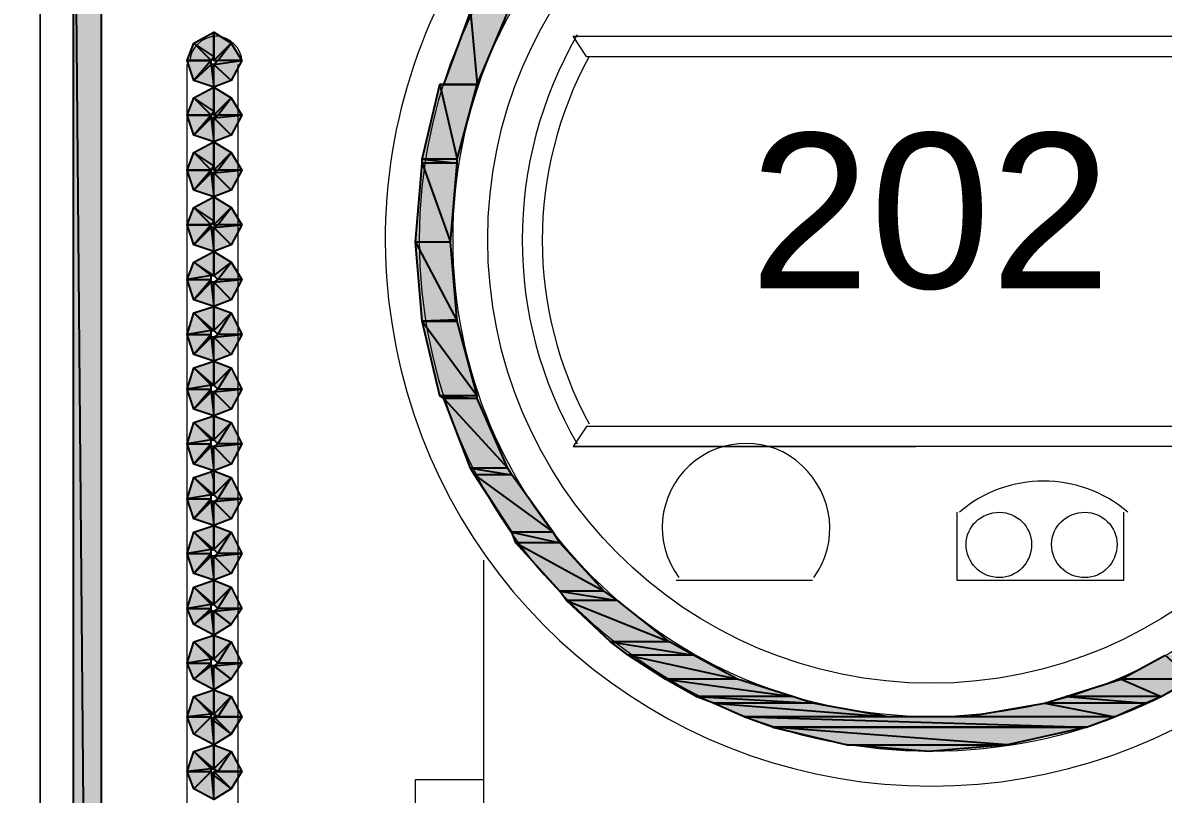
# Model space of a CAD drawing. Header units: millimetres. Extents: x 50 to 186, y -32 to 33.
# Drawn here: x 114.23 to 115.422, y -10.831 to -10.025 of the extents above; entities that cross this region are included whole.
import ezdxf

# ---------------------------------------------------------------- set-up
doc = ezdxf.new("R2010")
doc.units = ezdxf.units.MM
doc.layers.add('Prumada Eletrica', color=40, linetype='Continuous', lineweight=30)
doc.styles.add('Arial0', font='arial.ttf', dxfattribs={"height": 3.14658})

msp = doc.modelspace()

# ---------------------------------------------------------------- hatches: boundary and pattern name
at = {"layer": 'Prumada Eletrica', "true_color": 0x000007}
h = msp.add_hatch(color=7, dxfattribs=at)
h.paths.add_polyline_path([(114.3123, -9.6885), (114.2829, -9.6885), (114.3123, -13.0324)])
h.paths.add_polyline_path([(114.2829, -9.6885), (114.3123, -13.0324), (114.2829, -13.0324)])
h = msp.add_hatch(color=7, dxfattribs=at)
h.paths.add_polyline_path([(114.7369, -10.014), (114.6978, -10.014), (114.7048, -10.0894)])
h.paths.add_polyline_path([(114.6978, -10.014), (114.7048, -10.0894), (114.6699, -10.0894)])
h = msp.add_hatch(color=7, dxfattribs=at)
h.paths.add_polyline_path([(114.4589, -10.0643), (114.4338, -10.0643), (114.4478, -10.0461)])
h.paths.add_polyline_path([(114.4338, -10.0643), (114.4478, -10.0461), (114.4296, -10.0643)])
h.paths.add_polyline_path([(114.4478, -10.0461), (114.4296, -10.0643), (114.4296, -10.0349)])
h.paths.add_polyline_path([(114.4296, -10.0643), (114.4296, -10.0349), (114.4296, -10.0601)])
h.paths.add_polyline_path([(114.4296, -10.0349), (114.4296, -10.0601), (114.4087, -10.0461)])
h.paths.add_polyline_path([(114.4296, -10.0601), (114.4087, -10.0461), (114.4268, -10.0643)])
h.paths.add_polyline_path([(114.4087, -10.0461), (114.4268, -10.0643), (114.4017, -10.0643)])
h = msp.add_hatch(color=7, dxfattribs=at)
h.paths.add_polyline_path([(114.4017, -10.0643), (114.4268, -10.0643), (114.4087, -10.0852)])
h.paths.add_polyline_path([(114.4268, -10.0643), (114.4087, -10.0852), (114.4268, -10.0685)])
h.paths.add_polyline_path([(114.4087, -10.0852), (114.4268, -10.0685), (114.4296, -10.0922)])
h.paths.add_polyline_path([(114.4268, -10.0685), (114.4296, -10.0922), (114.4296, -10.0685)])
h.paths.add_polyline_path([(114.4296, -10.0922), (114.4296, -10.0685), (114.4478, -10.0852)])
h = msp.add_hatch(color=7, dxfattribs=at)
h.paths.add_polyline_path([(114.4478, -10.0852), (114.4296, -10.0685), (114.4589, -10.0643)])
h.paths.add_polyline_path([(114.4296, -10.0685), (114.4589, -10.0643), (114.4338, -10.0643)])
h = msp.add_hatch(color=7, dxfattribs=at)
h.paths.add_polyline_path([(114.4589, -10.1215), (114.4338, -10.1215), (114.4478, -10.1034)])
h.paths.add_polyline_path([(114.4338, -10.1215), (114.4478, -10.1034), (114.4296, -10.1215)])
h.paths.add_polyline_path([(114.4478, -10.1034), (114.4296, -10.1215), (114.4296, -10.0922)])
h.paths.add_polyline_path([(114.4296, -10.1215), (114.4296, -10.0922), (114.4296, -10.1173)])
h.paths.add_polyline_path([(114.4296, -10.0922), (114.4296, -10.1173), (114.4087, -10.1034)])
h.paths.add_polyline_path([(114.4296, -10.1173), (114.4087, -10.1034), (114.4268, -10.1215)])
h.paths.add_polyline_path([(114.4087, -10.1034), (114.4268, -10.1215), (114.4017, -10.1215)])
h = msp.add_hatch(color=7, dxfattribs=at)
h.paths.add_polyline_path([(114.7048, -10.0894), (114.6657, -10.0894), (114.6838, -10.1676)])
h.paths.add_polyline_path([(114.6657, -10.0894), (114.6838, -10.1676), (114.6475, -10.1676)])
h = msp.add_hatch(color=7, dxfattribs=at)
h.paths.add_polyline_path([(114.4017, -10.1215), (114.4268, -10.1215), (114.4087, -10.1425)])
h.paths.add_polyline_path([(114.4268, -10.1215), (114.4087, -10.1425), (114.4268, -10.1243)])
h.paths.add_polyline_path([(114.4087, -10.1425), (114.4268, -10.1243), (114.4296, -10.1495)])
h.paths.add_polyline_path([(114.4268, -10.1243), (114.4296, -10.1495), (114.4296, -10.1243)])
h.paths.add_polyline_path([(114.4296, -10.1495), (114.4296, -10.1243), (114.4478, -10.1425)])
h = msp.add_hatch(color=7, dxfattribs=at)
h.paths.add_polyline_path([(114.4478, -10.1425), (114.4296, -10.1243), (114.4589, -10.1215)])
h.paths.add_polyline_path([(114.4296, -10.1243), (114.4589, -10.1215), (114.4338, -10.1215)])
h = msp.add_hatch(color=7, dxfattribs=at)
h.paths.add_polyline_path([(114.4589, -10.1788), (114.4338, -10.1788), (114.4478, -10.1606)])
h.paths.add_polyline_path([(114.4338, -10.1788), (114.4478, -10.1606), (114.4296, -10.1788)])
h.paths.add_polyline_path([(114.4478, -10.1606), (114.4296, -10.1788), (114.4296, -10.1495)])
h.paths.add_polyline_path([(114.4296, -10.1788), (114.4296, -10.1495), (114.4296, -10.1746)])
h.paths.add_polyline_path([(114.4296, -10.1495), (114.4296, -10.1746), (114.4087, -10.1606)])
h.paths.add_polyline_path([(114.4296, -10.1746), (114.4087, -10.1606), (114.4268, -10.1788)])
h.paths.add_polyline_path([(114.4087, -10.1606), (114.4268, -10.1788), (114.4017, -10.1788)])
h = msp.add_hatch(color=7, dxfattribs=at)
h.paths.add_polyline_path([(114.6838, -10.1676), (114.6475, -10.1676), (114.6838, -10.1718)])
h.paths.add_polyline_path([(114.6475, -10.1676), (114.6838, -10.1718), (114.6475, -10.1718)])
h = msp.add_hatch(color=7, dxfattribs=at)
h.paths.add_polyline_path([(114.4017, -10.1788), (114.4268, -10.1788), (114.4087, -10.1997)])
h.paths.add_polyline_path([(114.4268, -10.1788), (114.4087, -10.1997), (114.4268, -10.1816)])
h.paths.add_polyline_path([(114.4087, -10.1997), (114.4268, -10.1816), (114.4296, -10.2067)])
h.paths.add_polyline_path([(114.4268, -10.1816), (114.4296, -10.2067), (114.4296, -10.1816)])
h.paths.add_polyline_path([(114.4296, -10.2067), (114.4296, -10.1816), (114.4478, -10.1997)])
h = msp.add_hatch(color=7, dxfattribs=at)
h.paths.add_polyline_path([(114.4478, -10.1997), (114.4296, -10.1816), (114.4589, -10.1788)])
h.paths.add_polyline_path([(114.4296, -10.1816), (114.4589, -10.1788), (114.4338, -10.1788)])
h = msp.add_hatch(color=7, dxfattribs=at)
h.paths.add_polyline_path([(114.6838, -10.1718), (114.6475, -10.1718), (114.6768, -10.2542)])
h.paths.add_polyline_path([(114.6475, -10.1718), (114.6768, -10.2542), (114.6405, -10.2542)])
h = msp.add_hatch(color=7, dxfattribs=at)
h.paths.add_polyline_path([(114.4589, -10.2361), (114.4338, -10.2361), (114.4478, -10.2179)])
h.paths.add_polyline_path([(114.4338, -10.2361), (114.4478, -10.2179), (114.4296, -10.2361)])
h.paths.add_polyline_path([(114.4478, -10.2179), (114.4296, -10.2361), (114.4296, -10.2067)])
h.paths.add_polyline_path([(114.4296, -10.2361), (114.4296, -10.2067), (114.4296, -10.2319)])
h.paths.add_polyline_path([(114.4296, -10.2067), (114.4296, -10.2319), (114.4087, -10.2179)])
h.paths.add_polyline_path([(114.4296, -10.2319), (114.4087, -10.2179), (114.4268, -10.2361)])
h.paths.add_polyline_path([(114.4087, -10.2179), (114.4268, -10.2361), (114.4017, -10.2361)])
h = msp.add_hatch(color=7, dxfattribs=at)
h.paths.add_polyline_path([(114.4017, -10.2361), (114.4268, -10.2361), (114.4087, -10.257)])
h.paths.add_polyline_path([(114.4268, -10.2361), (114.4087, -10.257), (114.4268, -10.2389)])
h.paths.add_polyline_path([(114.4087, -10.257), (114.4268, -10.2389), (114.4296, -10.264)])
h.paths.add_polyline_path([(114.4268, -10.2389), (114.4296, -10.264), (114.4296, -10.2389)])
h.paths.add_polyline_path([(114.4296, -10.264), (114.4296, -10.2389), (114.4478, -10.257)])
h = msp.add_hatch(color=7, dxfattribs=at)
h.paths.add_polyline_path([(114.4478, -10.257), (114.4296, -10.2389), (114.4589, -10.2361)])
h.paths.add_polyline_path([(114.4296, -10.2389), (114.4589, -10.2361), (114.4338, -10.2361)])
h = msp.add_hatch(color=7, dxfattribs=at)
h.paths.add_polyline_path([(114.4296, -10.264), (114.4296, -10.2891), (114.4087, -10.2752)])
h.paths.add_polyline_path([(114.4296, -10.2891), (114.4087, -10.2752), (114.4268, -10.2891)])
h.paths.add_polyline_path([(114.4087, -10.2752), (114.4268, -10.2891), (114.4017, -10.2933)])
h.paths.add_polyline_path([(114.4268, -10.2891), (114.4017, -10.2933), (114.4268, -10.2933)])
h.paths.add_polyline_path([(114.4017, -10.2933), (114.4268, -10.2933), (114.4087, -10.3143)])
h.paths.add_polyline_path([(114.4268, -10.2933), (114.4087, -10.3143), (114.4268, -10.2961)])
h.paths.add_polyline_path([(114.4087, -10.3143), (114.4268, -10.2961), (114.4296, -10.3213)])
h.paths.add_polyline_path([(114.4268, -10.2961), (114.4296, -10.3213), (114.4296, -10.2961)])
h.paths.add_polyline_path([(114.4296, -10.3213), (114.4296, -10.2961), (114.4478, -10.3143)])
h = msp.add_hatch(color=7, dxfattribs=at)
h.paths.add_polyline_path([(114.4589, -10.2933), (114.4338, -10.2933), (114.4478, -10.2752)])
h.paths.add_polyline_path([(114.4338, -10.2933), (114.4478, -10.2752), (114.4296, -10.2891)])
h.paths.add_polyline_path([(114.4478, -10.2752), (114.4296, -10.2891), (114.4296, -10.264)])
h = msp.add_hatch(color=7, dxfattribs=at)
h.paths.add_polyline_path([(114.6768, -10.2542), (114.6405, -10.2542), (114.6838, -10.3366)])
h.paths.add_polyline_path([(114.6405, -10.2542), (114.6838, -10.3366), (114.6475, -10.3366)])
h = msp.add_hatch(color=7, dxfattribs=at)
h.paths.add_polyline_path([(114.4478, -10.3143), (114.4296, -10.2961), (114.4589, -10.2933)])
h.paths.add_polyline_path([(114.4296, -10.2961), (114.4589, -10.2933), (114.4338, -10.2933)])
h = msp.add_hatch(color=7, dxfattribs=at)
h.paths.add_polyline_path([(114.4296, -10.3213), (114.4296, -10.3464), (114.4087, -10.3282)])
h.paths.add_polyline_path([(114.4296, -10.3464), (114.4087, -10.3282), (114.4268, -10.3464)])
h.paths.add_polyline_path([(114.4087, -10.3282), (114.4268, -10.3464), (114.4017, -10.3506)])
h.paths.add_polyline_path([(114.4268, -10.3464), (114.4017, -10.3506), (114.4268, -10.3506)])
h.paths.add_polyline_path([(114.4017, -10.3506), (114.4268, -10.3506), (114.4087, -10.3715)])
h.paths.add_polyline_path([(114.4268, -10.3506), (114.4087, -10.3715), (114.4268, -10.3534)])
h.paths.add_polyline_path([(114.4087, -10.3715), (114.4268, -10.3534), (114.4296, -10.3785)])
h.paths.add_polyline_path([(114.4268, -10.3534), (114.4296, -10.3785), (114.4296, -10.3534)])
h.paths.add_polyline_path([(114.4296, -10.3785), (114.4296, -10.3534), (114.4478, -10.3715)])
h = msp.add_hatch(color=7, dxfattribs=at)
h.paths.add_polyline_path([(114.4589, -10.3506), (114.4338, -10.3506), (114.4478, -10.3282)])
h.paths.add_polyline_path([(114.4338, -10.3506), (114.4478, -10.3282), (114.4296, -10.3464)])
h.paths.add_polyline_path([(114.4478, -10.3282), (114.4296, -10.3464), (114.4296, -10.3213)])
h = msp.add_hatch(color=7, dxfattribs=at)
h.paths.add_polyline_path([(114.6475, -10.3366), (114.6838, -10.3366), (114.6838, -10.3352)])
h.paths.add_polyline_path([(114.6838, -10.3366), (114.6838, -10.3352), (114.6475, -10.3366)])
h = msp.add_hatch(color=7, dxfattribs=at)
h.paths.add_polyline_path([(114.6838, -10.3366), (114.6475, -10.3366), (114.7048, -10.4148)])
h.paths.add_polyline_path([(114.6475, -10.3366), (114.7048, -10.4148), (114.6657, -10.4148)])
h = msp.add_hatch(color=7, dxfattribs=at)
h.paths.add_polyline_path([(114.4478, -10.3715), (114.4296, -10.3534), (114.4589, -10.3506)])
h.paths.add_polyline_path([(114.4296, -10.3534), (114.4589, -10.3506), (114.4338, -10.3506)])
h = msp.add_hatch(color=7, dxfattribs=at)
h.paths.add_polyline_path([(114.4296, -10.3785), (114.4296, -10.4037), (114.4087, -10.3855)])
h.paths.add_polyline_path([(114.4296, -10.4037), (114.4087, -10.3855), (114.4268, -10.4037)])
h.paths.add_polyline_path([(114.4087, -10.3855), (114.4268, -10.4037), (114.4017, -10.4079)])
h.paths.add_polyline_path([(114.4268, -10.4037), (114.4017, -10.4079), (114.4268, -10.4079)])
h.paths.add_polyline_path([(114.4017, -10.4079), (114.4268, -10.4079), (114.4087, -10.4288)])
h.paths.add_polyline_path([(114.4268, -10.4079), (114.4087, -10.4288), (114.4268, -10.4107)])
h.paths.add_polyline_path([(114.4087, -10.4288), (114.4268, -10.4107), (114.4296, -10.4358)])
h.paths.add_polyline_path([(114.4268, -10.4107), (114.4296, -10.4358), (114.4296, -10.4107)])
h.paths.add_polyline_path([(114.4296, -10.4358), (114.4296, -10.4107), (114.4478, -10.4288)])
h = msp.add_hatch(color=7, dxfattribs=at)
h.paths.add_polyline_path([(114.4589, -10.4079), (114.4338, -10.4079), (114.4478, -10.3855)])
h.paths.add_polyline_path([(114.4338, -10.4079), (114.4478, -10.3855), (114.4296, -10.4037)])
h.paths.add_polyline_path([(114.4478, -10.3855), (114.4296, -10.4037), (114.4296, -10.3785)])
h = msp.add_hatch(color=7, dxfattribs=at)
h.paths.add_polyline_path([(114.4478, -10.4288), (114.4296, -10.4107), (114.4589, -10.4079)])
h.paths.add_polyline_path([(114.4296, -10.4107), (114.4589, -10.4079), (114.4338, -10.4079)])
h = msp.add_hatch(color=7, dxfattribs=at)
h.paths.add_polyline_path([(114.7048, -10.4148), (114.6657, -10.4148), (114.7048, -10.4176)])
h.paths.add_polyline_path([(114.6657, -10.4148), (114.7048, -10.4176), (114.6699, -10.4176)])
h = msp.add_hatch(color=7, dxfattribs=at)
h.paths.add_polyline_path([(114.7048, -10.4176), (114.6699, -10.4176), (114.7369, -10.4903)])
h.paths.add_polyline_path([(114.6699, -10.4176), (114.7369, -10.4903), (114.6978, -10.4903)])
h = msp.add_hatch(color=7, dxfattribs=at)
h.paths.add_polyline_path([(114.4296, -10.4358), (114.4296, -10.4609), (114.4087, -10.4428)])
h.paths.add_polyline_path([(114.4296, -10.4609), (114.4087, -10.4428), (114.4268, -10.4609)])
h.paths.add_polyline_path([(114.4087, -10.4428), (114.4268, -10.4609), (114.4017, -10.4651)])
h.paths.add_polyline_path([(114.4268, -10.4609), (114.4017, -10.4651), (114.4268, -10.4651)])
h.paths.add_polyline_path([(114.4017, -10.4651), (114.4268, -10.4651), (114.4087, -10.4861)])
h.paths.add_polyline_path([(114.4268, -10.4651), (114.4087, -10.4861), (114.4268, -10.4679)])
h.paths.add_polyline_path([(114.4087, -10.4861), (114.4268, -10.4679), (114.4296, -10.4931)])
h.paths.add_polyline_path([(114.4268, -10.4679), (114.4296, -10.4931), (114.4296, -10.4679)])
h.paths.add_polyline_path([(114.4296, -10.4931), (114.4296, -10.4679), (114.4478, -10.4861)])
h = msp.add_hatch(color=7, dxfattribs=at)
h.paths.add_polyline_path([(114.4589, -10.4651), (114.4338, -10.4651), (114.4478, -10.4428)])
h.paths.add_polyline_path([(114.4338, -10.4651), (114.4478, -10.4428), (114.4296, -10.4609)])
h.paths.add_polyline_path([(114.4478, -10.4428), (114.4296, -10.4609), (114.4296, -10.4358)])
h = msp.add_hatch(color=7, dxfattribs=at)
h.paths.add_polyline_path([(114.4478, -10.4861), (114.4296, -10.4679), (114.4589, -10.4651)])
h.paths.add_polyline_path([(114.4296, -10.4679), (114.4589, -10.4651), (114.4338, -10.4651)])
h = msp.add_hatch(color=7, dxfattribs=at)
h.paths.add_polyline_path([(114.7369, -10.4903), (114.6978, -10.4903), (114.7411, -10.4973)])
h.paths.add_polyline_path([(114.6978, -10.4903), (114.7411, -10.4973), (114.702, -10.4973)])
h = msp.add_hatch(color=7, dxfattribs=at)
h.paths.add_polyline_path([(114.4296, -10.4931), (114.4296, -10.5182), (114.4087, -10.5)])
h.paths.add_polyline_path([(114.4296, -10.5182), (114.4087, -10.5), (114.4268, -10.5182)])
h.paths.add_polyline_path([(114.4087, -10.5), (114.4268, -10.5182), (114.4017, -10.5224)])
h.paths.add_polyline_path([(114.4268, -10.5182), (114.4017, -10.5224), (114.4268, -10.5224)])
h.paths.add_polyline_path([(114.4017, -10.5224), (114.4268, -10.5224), (114.4087, -10.5433)])
h.paths.add_polyline_path([(114.4268, -10.5224), (114.4087, -10.5433), (114.4268, -10.5252)])
h.paths.add_polyline_path([(114.4087, -10.5433), (114.4268, -10.5252), (114.4296, -10.5503)])
h.paths.add_polyline_path([(114.4268, -10.5252), (114.4296, -10.5503), (114.4296, -10.5252)])
h.paths.add_polyline_path([(114.4296, -10.5503), (114.4296, -10.5252), (114.4478, -10.5433)])
h = msp.add_hatch(color=7, dxfattribs=at)
h.paths.add_polyline_path([(114.4589, -10.5224), (114.4338, -10.5224), (114.4478, -10.5)])
h.paths.add_polyline_path([(114.4338, -10.5224), (114.4478, -10.5), (114.4296, -10.5182)])
h.paths.add_polyline_path([(114.4478, -10.5), (114.4296, -10.5182), (114.4296, -10.4931)])
h = msp.add_hatch(color=7, dxfattribs=at)
h.paths.add_polyline_path([(114.7411, -10.4973), (114.702, -10.4973), (114.7844, -10.5573)])
h.paths.add_polyline_path([(114.702, -10.4973), (114.7844, -10.5573), (114.7411, -10.5573)])
h = msp.add_hatch(color=7, dxfattribs=at)
h.paths.add_polyline_path([(114.4478, -10.5433), (114.4296, -10.5252), (114.4589, -10.5224)])
h.paths.add_polyline_path([(114.4296, -10.5252), (114.4589, -10.5224), (114.4338, -10.5224)])
h = msp.add_hatch(color=7, dxfattribs=at)
h.paths.add_polyline_path([(114.4296, -10.5503), (114.4296, -10.5755), (114.4087, -10.5573)])
h.paths.add_polyline_path([(114.4296, -10.5755), (114.4087, -10.5573), (114.4268, -10.5755)])
h.paths.add_polyline_path([(114.4087, -10.5573), (114.4268, -10.5755), (114.4017, -10.5797)])
h.paths.add_polyline_path([(114.4268, -10.5755), (114.4017, -10.5797), (114.4268, -10.5797)])
h.paths.add_polyline_path([(114.4017, -10.5797), (114.4268, -10.5797), (114.4087, -10.6006)])
h.paths.add_polyline_path([(114.4268, -10.5797), (114.4087, -10.6006), (114.4268, -10.5825)])
h.paths.add_polyline_path([(114.4087, -10.6006), (114.4268, -10.5825), (114.4296, -10.6076)])
h.paths.add_polyline_path([(114.4268, -10.5825), (114.4296, -10.6076), (114.4296, -10.5825)])
h.paths.add_polyline_path([(114.4296, -10.6076), (114.4296, -10.5825), (114.4478, -10.6006)])
h = msp.add_hatch(color=7, dxfattribs=at)
h.paths.add_polyline_path([(114.4589, -10.5797), (114.4338, -10.5797), (114.4478, -10.5573)])
h.paths.add_polyline_path([(114.4338, -10.5797), (114.4478, -10.5573), (114.4296, -10.5755)])
h.paths.add_polyline_path([(114.4478, -10.5573), (114.4296, -10.5755), (114.4296, -10.5503)])
h = msp.add_hatch(color=7, dxfattribs=at)
h.paths.add_polyline_path([(114.7844, -10.5573), (114.7411, -10.5573), (114.7914, -10.5685)])
h.paths.add_polyline_path([(114.7411, -10.5573), (114.7914, -10.5685), (114.7453, -10.5685)])
h = msp.add_hatch(color=7, dxfattribs=at)
h.paths.add_polyline_path([(114.7914, -10.5685), (114.7453, -10.5685), (114.8375, -10.6188)])
h.paths.add_polyline_path([(114.7453, -10.5685), (114.8375, -10.6188), (114.7914, -10.6188)])
h = msp.add_hatch(color=7, dxfattribs=at)
h.paths.add_polyline_path([(114.4478, -10.6006), (114.4296, -10.5825), (114.4589, -10.5797)])
h.paths.add_polyline_path([(114.4296, -10.5825), (114.4589, -10.5797), (114.4338, -10.5797)])
h = msp.add_hatch(color=7, dxfattribs=at)
h.paths.add_polyline_path([(114.4296, -10.6076), (114.4296, -10.6327), (114.4087, -10.6146)])
h.paths.add_polyline_path([(114.4296, -10.6327), (114.4087, -10.6146), (114.4268, -10.6327)])
h.paths.add_polyline_path([(114.4087, -10.6146), (114.4268, -10.6327), (114.4017, -10.6369)])
h.paths.add_polyline_path([(114.4268, -10.6327), (114.4017, -10.6369), (114.4268, -10.6369)])
h.paths.add_polyline_path([(114.4017, -10.6369), (114.4268, -10.6369), (114.4087, -10.6537)])
h.paths.add_polyline_path([(114.4268, -10.6369), (114.4087, -10.6537), (114.4268, -10.6397)])
h.paths.add_polyline_path([(114.4087, -10.6537), (114.4268, -10.6397), (114.4296, -10.6649)])
h.paths.add_polyline_path([(114.4268, -10.6397), (114.4296, -10.6649), (114.4296, -10.6397)])
h.paths.add_polyline_path([(114.4296, -10.6649), (114.4296, -10.6397), (114.4478, -10.6537)])
h = msp.add_hatch(color=7, dxfattribs=at)
h.paths.add_polyline_path([(114.4589, -10.6369), (114.4338, -10.6369), (114.4478, -10.6146)])
h.paths.add_polyline_path([(114.4338, -10.6369), (114.4478, -10.6146), (114.4296, -10.6327)])
h.paths.add_polyline_path([(114.4478, -10.6146), (114.4296, -10.6327), (114.4296, -10.6076)])
h = msp.add_hatch(color=7, dxfattribs=at)
h.paths.add_polyline_path([(114.8375, -10.6188), (114.7914, -10.6188), (114.8514, -10.6286)])
h.paths.add_polyline_path([(114.7914, -10.6188), (114.8514, -10.6286), (114.7984, -10.6286)])
h = msp.add_hatch(color=7, dxfattribs=at)
h.paths.add_polyline_path([(114.8514, -10.6286), (114.7984, -10.6286), (114.9059, -10.6719)])
h.paths.add_polyline_path([(114.7984, -10.6286), (114.9059, -10.6719), (114.8444, -10.6719)])
h = msp.add_hatch(color=7, dxfattribs=at)
h.paths.add_polyline_path([(114.4478, -10.6537), (114.4296, -10.6397), (114.4589, -10.6369)])
h.paths.add_polyline_path([(114.4296, -10.6397), (114.4589, -10.6369), (114.4338, -10.6369)])
h = msp.add_hatch(color=7, dxfattribs=at)
h.paths.add_polyline_path([(114.4296, -10.6649), (114.4296, -10.69), (114.4087, -10.6719)])
h.paths.add_polyline_path([(114.4296, -10.69), (114.4087, -10.6719), (114.4268, -10.69)])
h.paths.add_polyline_path([(114.4087, -10.6719), (114.4268, -10.69), (114.4017, -10.6942)])
h.paths.add_polyline_path([(114.4268, -10.69), (114.4017, -10.6942), (114.4268, -10.6942)])
h.paths.add_polyline_path([(114.4017, -10.6942), (114.4268, -10.6942), (114.4087, -10.711)])
h.paths.add_polyline_path([(114.4268, -10.6942), (114.4087, -10.711), (114.4268, -10.697)])
h.paths.add_polyline_path([(114.4087, -10.711), (114.4268, -10.697), (114.4296, -10.7221)])
h.paths.add_polyline_path([(114.4268, -10.697), (114.4296, -10.7221), (114.4296, -10.697)])
h.paths.add_polyline_path([(114.4296, -10.7221), (114.4296, -10.697), (114.4478, -10.711)])
h = msp.add_hatch(color=7, dxfattribs=at)
h.paths.add_polyline_path([(114.4589, -10.6942), (114.4338, -10.6942), (114.4478, -10.6719)])
h.paths.add_polyline_path([(114.4338, -10.6942), (114.4478, -10.6719), (114.4296, -10.69)])
h.paths.add_polyline_path([(114.4478, -10.6719), (114.4296, -10.69), (114.4296, -10.6649)])
h = msp.add_hatch(color=7, dxfattribs=at)
h.paths.add_polyline_path([(114.9059, -10.6719), (114.8444, -10.6719), (114.931, -10.6858)])
h.paths.add_polyline_path([(114.8444, -10.6719), (114.931, -10.6858), (114.8626, -10.6858)])
h = msp.add_hatch(color=7, dxfattribs=at)
h.paths.add_polyline_path([(114.931, -10.6858), (114.8626, -10.6858), (114.9771, -10.711)])
h.paths.add_polyline_path([(114.8626, -10.6858), (114.9771, -10.711), (114.9017, -10.711)])
h = msp.add_hatch(color=7, dxfattribs=at)
h.paths.add_polyline_path([(115.4925, -10.6858), (115.4241, -10.6858), (115.452, -10.711)])
h.paths.add_polyline_path([(115.4241, -10.6858), (115.452, -10.711), (115.378, -10.711)])
h = msp.add_hatch(color=7, dxfattribs=at)
h.paths.add_polyline_path([(114.4478, -10.711), (114.4296, -10.697), (114.4589, -10.6942)])
h.paths.add_polyline_path([(114.4296, -10.697), (114.4589, -10.6942), (114.4338, -10.6942)])
h = msp.add_hatch(color=7, dxfattribs=at)
h.paths.add_polyline_path([(114.9771, -10.711), (114.9017, -10.711), (115.0344, -10.7291)])
h.paths.add_polyline_path([(114.9017, -10.711), (115.0344, -10.7291), (114.9338, -10.7291)])
h = msp.add_hatch(color=7, dxfattribs=at)
h.paths.add_polyline_path([(115.452, -10.711), (115.378, -10.711), (115.4199, -10.7291)])
h.paths.add_polyline_path([(115.378, -10.711), (115.4199, -10.7291), (115.3207, -10.7291)])
h = msp.add_hatch(color=7, dxfattribs=at)
h.paths.add_polyline_path([(114.4296, -10.7221), (114.4296, -10.7473), (114.4087, -10.7291)])
h.paths.add_polyline_path([(114.4296, -10.7473), (114.4087, -10.7291), (114.4268, -10.7473)])
h.paths.add_polyline_path([(114.4087, -10.7291), (114.4268, -10.7473), (114.4017, -10.7501)])
h.paths.add_polyline_path([(114.4268, -10.7473), (114.4017, -10.7501), (114.4268, -10.7501)])
h.paths.add_polyline_path([(114.4017, -10.7501), (114.4268, -10.7501), (114.4087, -10.7682)])
h = msp.add_hatch(color=7, dxfattribs=at)
h.paths.add_polyline_path([(114.4589, -10.7501), (114.4338, -10.7501), (114.4478, -10.7291)])
h.paths.add_polyline_path([(114.4338, -10.7501), (114.4478, -10.7291), (114.4296, -10.7473)])
h.paths.add_polyline_path([(114.4478, -10.7291), (114.4296, -10.7473), (114.4296, -10.7221)])
h = msp.add_hatch(color=7, dxfattribs=at)
h.paths.add_polyline_path([(115.0344, -10.7291), (114.9338, -10.7291), (115.0554, -10.7361)])
h.paths.add_polyline_path([(114.9338, -10.7291), (115.0554, -10.7361), (114.952, -10.7361)])
h = msp.add_hatch(color=7, dxfattribs=at)
h.paths.add_polyline_path([(115.4199, -10.7291), (115.3207, -10.7291), (115.4031, -10.7361)])
h.paths.add_polyline_path([(115.3207, -10.7291), (115.4031, -10.7361), (115.2984, -10.7361)])
h = msp.add_hatch(color=7, dxfattribs=at)
h.paths.add_polyline_path([(115.0554, -10.7361), (114.952, -10.7361), (115.135, -10.7501)])
h.paths.add_polyline_path([(114.952, -10.7361), (115.135, -10.7501), (114.9841, -10.7501)])
h = msp.add_hatch(color=7, dxfattribs=at)
h.paths.add_polyline_path([(115.4031, -10.7361), (115.2984, -10.7361), (115.371, -10.7501)])
h.paths.add_polyline_path([(115.2984, -10.7361), (115.371, -10.7501), (115.216, -10.7501)])
h = msp.add_hatch(color=7, dxfattribs=at)
h.paths.add_polyline_path([(114.4087, -10.7682), (114.4268, -10.7501), (114.4296, -10.7794)])
h.paths.add_polyline_path([(114.4268, -10.7501), (114.4296, -10.7794), (114.4296, -10.7543)])
h.paths.add_polyline_path([(114.4296, -10.7794), (114.4296, -10.7543), (114.4478, -10.7682)])
h.paths.add_polyline_path([(114.4296, -10.7543), (114.4478, -10.7682), (114.4296, -10.7501)])
h.paths.add_polyline_path([(114.4478, -10.7682), (114.4296, -10.7501), (114.4589, -10.7501)])
h.paths.add_polyline_path([(114.4296, -10.7501), (114.4589, -10.7501), (114.4338, -10.7501)])
h = msp.add_hatch(color=7, dxfattribs=at)
h.paths.add_polyline_path([(115.371, -10.7501), (114.9841, -10.7501), (115.3417, -10.7612)])
h.paths.add_polyline_path([(114.9841, -10.7501), (115.3417, -10.7612), (115.0135, -10.7612)])
h = msp.add_hatch(color=7, dxfattribs=at)
h.paths.add_polyline_path([(115.0135, -10.7612), (115.0917, -10.7794), (115.2593, -10.7794)])
h.paths.add_polyline_path([(115.0917, -10.7794), (115.2593, -10.7794), (115.1769, -10.7864)])
msp.add_hatch(color=7, dxfattribs=at).paths.add_polyline_path([(115.0135, -10.7612), (115.3417, -10.7612), (115.2593, -10.7794)])
h = msp.add_hatch(color=7, dxfattribs=at)
h.paths.add_polyline_path([(114.4296, -10.7794), (114.4296, -10.8045), (114.4087, -10.7864)])
h.paths.add_polyline_path([(114.4296, -10.8045), (114.4087, -10.7864), (114.4268, -10.8045)])
h.paths.add_polyline_path([(114.4087, -10.7864), (114.4268, -10.8045), (114.4017, -10.8073)])
h.paths.add_polyline_path([(114.4268, -10.8045), (114.4017, -10.8073), (114.4268, -10.8073)])
h.paths.add_polyline_path([(114.4017, -10.8073), (114.4268, -10.8073), (114.4087, -10.8255)])
h = msp.add_hatch(color=7, dxfattribs=at)
h.paths.add_polyline_path([(114.4589, -10.8073), (114.4338, -10.8073), (114.4478, -10.7864)])
h.paths.add_polyline_path([(114.4338, -10.8073), (114.4478, -10.7864), (114.4296, -10.8045)])
h.paths.add_polyline_path([(114.4478, -10.7864), (114.4296, -10.8045), (114.4296, -10.7794)])
h = msp.add_hatch(color=7, dxfattribs=at)
h.paths.add_polyline_path([(114.4087, -10.8255), (114.4268, -10.8073), (114.4296, -10.8367)])
h.paths.add_polyline_path([(114.4268, -10.8073), (114.4296, -10.8367), (114.4296, -10.8115)])
h.paths.add_polyline_path([(114.4296, -10.8367), (114.4296, -10.8115), (114.4478, -10.8255)])
h.paths.add_polyline_path([(114.4296, -10.8115), (114.4478, -10.8255), (114.4296, -10.8073)])
h.paths.add_polyline_path([(114.4478, -10.8255), (114.4296, -10.8073), (114.4589, -10.8073)])
h.paths.add_polyline_path([(114.4296, -10.8073), (114.4589, -10.8073), (114.4338, -10.8073)])

# ---------------------------------------------------------------- linework, layer by layer
at = {"layer": 'Prumada Eletrica', "color": 7, "linetype": 'Continuous', "lineweight": 20, "true_color": 0x000007}
for points in [[(112.3917, -9.3282), (114.248, -9.3282), (114.248, -13.0324), (112.3917, -13.0324)], [(114.248, -9.3282), (116.1001, -9.3282), (116.1001, -13.0324), (114.248, -13.0324)]]:
    msp.add_lwpolyline(points, close=True, dxfattribs=at)
for points in [[(114.3123, -13.0324), (114.3123, -9.4748), (114.3123, -9.4748)], [(114.248, -9.553), (114.248, -13.0324), (112.3917, -13.0324), (112.3917, -9.553)], [(116.1001, -9.553), (116.1001, -13.0324), (114.248, -13.0324), (114.248, -9.553)], [(114.2829, -9.6885), (114.2829, -13.0324), (114.3123, -13.0324), (114.269, -13.0324)], [(114.4296, -10.0391), (114.4282, -10.0377), (114.4282, -10.0377)], [(114.8193, -10.0601), (114.8053, -10.0391), (114.8053, -10.0391)], [(114.8053, -10.0391), (115.5456, -10.0391), (115.5456, -10.0391)], [(114.8193, -10.0601), (115.5344, -10.0601), (115.5344, -10.0601)], [(114.4017, -10.9763), (114.4017, -10.0685), (114.4017, -10.0685)], [(114.4548, -10.0685), (114.4548, -10.9763), (114.4548, -10.9763)], [(114.8193, -10.447), (114.8053, -10.4679), (114.8053, -10.4679)], [(115.5344, -10.447), (114.8193, -10.447), (114.8193, -10.447)], [(115.5456, -10.4679), (114.8053, -10.4679), (114.8053, -10.4679)], [(114.8053, -10.4679), (115.1629, -10.4679), (115.1629, -10.4679)], [(114.4296, -10.5042), (114.4268, -10.4931), (114.4268, -10.4931)], [(115.2062, -10.5364), (115.2062, -10.6076), (115.3808, -10.6076), (115.3808, -10.5364)], [(114.7118, -10.9289), (114.7118, -10.5866), (114.7118, -10.5866)], [(114.9129, -10.6076), (115.0554, -10.6076), (115.0554, -10.6076)], [(114.6405, -10.9289), (114.6405, -10.8157), (114.7118, -10.8157)]]:
    msp.add_lwpolyline(points, dxfattribs=at)
at = {"layer": 'Prumada Eletrica', "color": 7, "linetype": 'Continuous', "lineweight": -2, "true_color": 0x000007}
for points in [[(114.3123, -9.6885), (114.2829, -9.6885), (114.3123, -13.0324)], [(114.2829, -9.6885), (114.3123, -13.0324), (114.2829, -13.0324)], [(114.6978, -10.014), (114.7048, -10.0894), (114.6699, -10.0894)], [(114.7369, -10.014), (114.6978, -10.014), (114.7048, -10.0894)], [(114.4296, -10.0349), (114.4296, -10.0601), (114.4087, -10.0461)], [(114.4478, -10.0461), (114.4296, -10.0643), (114.4296, -10.0349)], [(114.4296, -10.0643), (114.4296, -10.0349), (114.4296, -10.0601)], [(114.4087, -10.0461), (114.4268, -10.0643), (114.4017, -10.0643)], [(114.4296, -10.0601), (114.4087, -10.0461), (114.4268, -10.0643)], [(114.4338, -10.0643), (114.4478, -10.0461), (114.4296, -10.0643)], [(114.4589, -10.0643), (114.4338, -10.0643), (114.4478, -10.0461)], [(114.4017, -10.0643), (114.4268, -10.0643), (114.4087, -10.0852)], [(114.4268, -10.0643), (114.4087, -10.0852), (114.4268, -10.0685)], [(114.4087, -10.0852), (114.4268, -10.0685), (114.4296, -10.0922)], [(114.4268, -10.0685), (114.4296, -10.0922), (114.4296, -10.0685)], [(114.4478, -10.0852), (114.4296, -10.0685), (114.4589, -10.0643)], [(114.4296, -10.0685), (114.4589, -10.0643), (114.4338, -10.0643)], [(114.4296, -10.0922), (114.4296, -10.0685), (114.4478, -10.0852)], [(114.4296, -10.0922), (114.4296, -10.1173), (114.4087, -10.1034)], [(114.4478, -10.1034), (114.4296, -10.1215), (114.4296, -10.0922)], [(114.4296, -10.1215), (114.4296, -10.0922), (114.4296, -10.1173)], [(114.6657, -10.0894), (114.6838, -10.1676), (114.6475, -10.1676)], [(114.6699, -10.0894), (114.7048, -10.0894), (114.6657, -10.0894)], [(114.7048, -10.0894), (114.6657, -10.0894), (114.6838, -10.1676)], [(114.7048, -10.0894), (114.6699, -10.0894)], [(114.4087, -10.1034), (114.4268, -10.1215), (114.4017, -10.1215)], [(114.4296, -10.1173), (114.4087, -10.1034), (114.4268, -10.1215)], [(114.4338, -10.1215), (114.4478, -10.1034), (114.4296, -10.1215)], [(114.4589, -10.1215), (114.4338, -10.1215), (114.4478, -10.1034)], [(114.4017, -10.1215), (114.4268, -10.1215), (114.4087, -10.1425)], [(114.4268, -10.1215), (114.4087, -10.1425), (114.4268, -10.1243)], [(114.4087, -10.1425), (114.4268, -10.1243), (114.4296, -10.1495)], [(114.4268, -10.1243), (114.4296, -10.1495), (114.4296, -10.1243)], [(114.4478, -10.1425), (114.4296, -10.1243), (114.4589, -10.1215)], [(114.4296, -10.1243), (114.4589, -10.1215), (114.4338, -10.1215)], [(114.4296, -10.1495), (114.4296, -10.1243), (114.4478, -10.1425)], [(114.4296, -10.1495), (114.4296, -10.1746), (114.4087, -10.1606)], [(114.4478, -10.1606), (114.4296, -10.1788), (114.4296, -10.1495)], [(114.4296, -10.1788), (114.4296, -10.1495), (114.4296, -10.1746)], [(114.4087, -10.1606), (114.4268, -10.1788), (114.4017, -10.1788)], [(114.4296, -10.1746), (114.4087, -10.1606), (114.4268, -10.1788)], [(114.4338, -10.1788), (114.4478, -10.1606), (114.4296, -10.1788)], [(114.4589, -10.1788), (114.4338, -10.1788), (114.4478, -10.1606)], [(114.6838, -10.1676), (114.6475, -10.1676), (114.6838, -10.1718)], [(114.6475, -10.1676), (114.6838, -10.1718), (114.6475, -10.1718)], [(114.4017, -10.1788), (114.4268, -10.1788), (114.4087, -10.1997)], [(114.4268, -10.1788), (114.4087, -10.1997), (114.4268, -10.1816)], [(114.4478, -10.1997), (114.4296, -10.1816), (114.4589, -10.1788)], [(114.4296, -10.1816), (114.4589, -10.1788), (114.4338, -10.1788)], [(114.6475, -10.1718), (114.6768, -10.2542), (114.6405, -10.2542)], [(114.6838, -10.1718), (114.6475, -10.1718), (114.6768, -10.2542)], [(114.4087, -10.1997), (114.4268, -10.1816), (114.4296, -10.2067)], [(114.4268, -10.1816), (114.4296, -10.2067), (114.4296, -10.1816)], [(114.4296, -10.2067), (114.4296, -10.1816), (114.4478, -10.1997)], [(114.4296, -10.2067), (114.4296, -10.2319), (114.4087, -10.2179)], [(114.4478, -10.2179), (114.4296, -10.2361), (114.4296, -10.2067)], [(114.4296, -10.2361), (114.4296, -10.2067), (114.4296, -10.2319)], [(114.4087, -10.2179), (114.4268, -10.2361), (114.4017, -10.2361)], [(114.4296, -10.2319), (114.4087, -10.2179), (114.4268, -10.2361)], [(114.4338, -10.2361), (114.4478, -10.2179), (114.4296, -10.2361)], [(114.4589, -10.2361), (114.4338, -10.2361), (114.4478, -10.2179)], [(114.4017, -10.2361), (114.4268, -10.2361), (114.4087, -10.257)], [(114.4268, -10.2361), (114.4087, -10.257), (114.4268, -10.2389)], [(114.4087, -10.257), (114.4268, -10.2389), (114.4296, -10.264)], [(114.4268, -10.2389), (114.4296, -10.264), (114.4296, -10.2389)], [(114.4478, -10.257), (114.4296, -10.2389), (114.4589, -10.2361)], [(114.4296, -10.2389), (114.4589, -10.2361), (114.4338, -10.2361)], [(114.4296, -10.264), (114.4296, -10.2389), (114.4478, -10.257)], [(114.4296, -10.264), (114.4296, -10.2891), (114.4087, -10.2752)], [(114.4478, -10.2752), (114.4296, -10.2891), (114.4296, -10.264)], [(114.6768, -10.2542), (114.6405, -10.2542), (114.6838, -10.3366)], [(114.6405, -10.2542), (114.6838, -10.3366), (114.6475, -10.3366)], [(114.4087, -10.2752), (114.4268, -10.2891), (114.4017, -10.2933)], [(114.4296, -10.2891), (114.4087, -10.2752), (114.4268, -10.2891)], [(114.4338, -10.2933), (114.4478, -10.2752), (114.4296, -10.2891)], [(114.4589, -10.2933), (114.4338, -10.2933), (114.4478, -10.2752)], [(114.4268, -10.2891), (114.4017, -10.2933), (114.4268, -10.2933)], [(114.4017, -10.2933), (114.4268, -10.2933), (114.4087, -10.3143)], [(114.4268, -10.2933), (114.4087, -10.3143), (114.4268, -10.2961)], [(114.4087, -10.3143), (114.4268, -10.2961), (114.4296, -10.3213)], [(114.4268, -10.2961), (114.4296, -10.3213), (114.4296, -10.2961)], [(114.4478, -10.3143), (114.4296, -10.2961), (114.4589, -10.2933)], [(114.4296, -10.2961), (114.4589, -10.2933), (114.4338, -10.2933)], [(114.4296, -10.3213), (114.4296, -10.2961), (114.4478, -10.3143)], [(114.4296, -10.3213), (114.4296, -10.3464), (114.4087, -10.3282)], [(114.4478, -10.3282), (114.4296, -10.3464), (114.4296, -10.3213)], [(114.4087, -10.3282), (114.4268, -10.3464), (114.4017, -10.3506)], [(114.4296, -10.3464), (114.4087, -10.3282), (114.4268, -10.3464)], [(114.4338, -10.3506), (114.4478, -10.3282), (114.4296, -10.3464)], [(114.4589, -10.3506), (114.4338, -10.3506), (114.4478, -10.3282)], [(114.6475, -10.3366), (114.6838, -10.3366), (114.6838, -10.3352)], [(114.6838, -10.3366), (114.6838, -10.3352), (114.6475, -10.3366)], [(114.4268, -10.3464), (114.4017, -10.3506), (114.4268, -10.3506)], [(114.6838, -10.3366), (114.6475, -10.3366), (114.7048, -10.4148)], [(114.6475, -10.3366), (114.7048, -10.4148), (114.6657, -10.4148)], [(114.4017, -10.3506), (114.4268, -10.3506), (114.4087, -10.3715)], [(114.4268, -10.3506), (114.4087, -10.3715), (114.4268, -10.3534)], [(114.4087, -10.3715), (114.4268, -10.3534), (114.4296, -10.3785)], [(114.4268, -10.3534), (114.4296, -10.3785), (114.4296, -10.3534)], [(114.4478, -10.3715), (114.4296, -10.3534), (114.4589, -10.3506)], [(114.4296, -10.3534), (114.4589, -10.3506), (114.4338, -10.3506)], [(114.4296, -10.3785), (114.4296, -10.3534), (114.4478, -10.3715)], [(114.4296, -10.3785), (114.4296, -10.4037), (114.4087, -10.3855)], [(114.4478, -10.3855), (114.4296, -10.4037), (114.4296, -10.3785)], [(114.4087, -10.3855), (114.4268, -10.4037), (114.4017, -10.4079)], [(114.4296, -10.4037), (114.4087, -10.3855), (114.4268, -10.4037)], [(114.4338, -10.4079), (114.4478, -10.3855), (114.4296, -10.4037)], [(114.4589, -10.4079), (114.4338, -10.4079), (114.4478, -10.3855)], [(114.4268, -10.4037), (114.4017, -10.4079), (114.4268, -10.4079)], [(114.4017, -10.4079), (114.4268, -10.4079), (114.4087, -10.4288)], [(114.4268, -10.4079), (114.4087, -10.4288), (114.4268, -10.4107)], [(114.4087, -10.4288), (114.4268, -10.4107), (114.4296, -10.4358)], [(114.4268, -10.4107), (114.4296, -10.4358), (114.4296, -10.4107)], [(114.4478, -10.4288), (114.4296, -10.4107), (114.4589, -10.4079)], [(114.4296, -10.4107), (114.4589, -10.4079), (114.4338, -10.4079)], [(114.4296, -10.4358), (114.4296, -10.4107), (114.4478, -10.4288)], [(114.7048, -10.4148), (114.6657, -10.4148), (114.7048, -10.4176)], [(114.6657, -10.4148), (114.7048, -10.4176), (114.6699, -10.4176)], [(114.7048, -10.4176), (114.6699, -10.4176), (114.7369, -10.4903)], [(114.6699, -10.4176), (114.7369, -10.4903), (114.6978, -10.4903)], [(114.4087, -10.4428), (114.4268, -10.4609), (114.4017, -10.4651)], [(114.4296, -10.4358), (114.4296, -10.4609), (114.4087, -10.4428)], [(114.4296, -10.4609), (114.4087, -10.4428), (114.4268, -10.4609)], [(114.4478, -10.4428), (114.4296, -10.4609), (114.4296, -10.4358)], [(114.4338, -10.4651), (114.4478, -10.4428), (114.4296, -10.4609)], [(114.4589, -10.4651), (114.4338, -10.4651), (114.4478, -10.4428)], [(114.4268, -10.4609), (114.4017, -10.4651), (114.4268, -10.4651)], [(114.4017, -10.4651), (114.4268, -10.4651), (114.4087, -10.4861)], [(114.4268, -10.4651), (114.4087, -10.4861), (114.4268, -10.4679)], [(114.4478, -10.4861), (114.4296, -10.4679), (114.4589, -10.4651)], [(114.4296, -10.4679), (114.4589, -10.4651), (114.4338, -10.4651)], [(114.4087, -10.4861), (114.4268, -10.4679), (114.4296, -10.4931)], [(114.4268, -10.4679), (114.4296, -10.4931), (114.4296, -10.4679)], [(114.4296, -10.4931), (114.4296, -10.4679), (114.4478, -10.4861)], [(114.7369, -10.4903), (114.6978, -10.4903), (114.7411, -10.4973)], [(114.6978, -10.4903), (114.7411, -10.4973), (114.702, -10.4973)], [(114.4087, -10.5), (114.4268, -10.5182), (114.4017, -10.5224)], [(114.4296, -10.4931), (114.4296, -10.5182), (114.4087, -10.5)], [(114.4296, -10.5182), (114.4087, -10.5), (114.4268, -10.5182)], [(114.4478, -10.5), (114.4296, -10.5182), (114.4296, -10.4931)], [(114.4338, -10.5224), (114.4478, -10.5), (114.4296, -10.5182)], [(114.4589, -10.5224), (114.4338, -10.5224), (114.4478, -10.5)], [(114.7411, -10.4973), (114.702, -10.4973), (114.7844, -10.5573)], [(114.702, -10.4973), (114.7844, -10.5573), (114.7411, -10.5573)], [(114.4268, -10.5182), (114.4017, -10.5224), (114.4268, -10.5224)], [(114.4017, -10.5224), (114.4268, -10.5224), (114.4087, -10.5433)], [(114.4268, -10.5224), (114.4087, -10.5433), (114.4268, -10.5252)], [(114.4087, -10.5433), (114.4268, -10.5252), (114.4296, -10.5503)], [(114.4268, -10.5252), (114.4296, -10.5503), (114.4296, -10.5252)], [(114.4478, -10.5433), (114.4296, -10.5252), (114.4589, -10.5224)], [(114.4296, -10.5252), (114.4589, -10.5224), (114.4338, -10.5224)], [(114.4296, -10.5503), (114.4296, -10.5252), (114.4478, -10.5433)], [(114.4296, -10.5503), (114.4296, -10.5755), (114.4087, -10.5573)], [(114.4478, -10.5573), (114.4296, -10.5755), (114.4296, -10.5503)], [(114.4087, -10.5573), (114.4268, -10.5755), (114.4017, -10.5797)], [(114.4296, -10.5755), (114.4087, -10.5573), (114.4268, -10.5755)], [(114.4338, -10.5797), (114.4478, -10.5573), (114.4296, -10.5755)], [(114.4589, -10.5797), (114.4338, -10.5797), (114.4478, -10.5573)], [(114.7844, -10.5573), (114.7411, -10.5573), (114.7914, -10.5685)], [(114.7411, -10.5573), (114.7914, -10.5685), (114.7453, -10.5685)], [(114.7914, -10.5685), (114.7453, -10.5685), (114.8375, -10.6188)], [(114.7453, -10.5685), (114.8375, -10.6188), (114.7914, -10.6188)], [(114.4268, -10.5755), (114.4017, -10.5797), (114.4268, -10.5797)], [(114.4017, -10.5797), (114.4268, -10.5797), (114.4087, -10.6006)], [(114.4268, -10.5797), (114.4087, -10.6006), (114.4268, -10.5825)], [(114.4087, -10.6006), (114.4268, -10.5825), (114.4296, -10.6076)], [(114.4268, -10.5825), (114.4296, -10.6076), (114.4296, -10.5825)], [(114.4478, -10.6006), (114.4296, -10.5825), (114.4589, -10.5797)], [(114.4296, -10.5825), (114.4589, -10.5797), (114.4338, -10.5797)], [(114.4296, -10.6076), (114.4296, -10.5825), (114.4478, -10.6006)], [(114.4296, -10.6076), (114.4296, -10.6327), (114.4087, -10.6146)], [(114.4478, -10.6146), (114.4296, -10.6327), (114.4296, -10.6076)], [(114.4087, -10.6146), (114.4268, -10.6327), (114.4017, -10.6369)], [(114.4296, -10.6327), (114.4087, -10.6146), (114.4268, -10.6327)], [(114.4338, -10.6369), (114.4478, -10.6146), (114.4296, -10.6327)], [(114.4589, -10.6369), (114.4338, -10.6369), (114.4478, -10.6146)], [(114.8375, -10.6188), (114.7914, -10.6188), (114.8514, -10.6286)], [(114.7914, -10.6188), (114.8514, -10.6286), (114.7984, -10.6286)], [(114.4268, -10.6327), (114.4017, -10.6369), (114.4268, -10.6369)], [(114.8514, -10.6286), (114.7984, -10.6286), (114.9059, -10.6719)], [(114.7984, -10.6286), (114.9059, -10.6719), (114.8444, -10.6719)], [(114.4017, -10.6369), (114.4268, -10.6369), (114.4087, -10.6537)], [(114.4268, -10.6369), (114.4087, -10.6537), (114.4268, -10.6397)], [(114.4087, -10.6537), (114.4268, -10.6397), (114.4296, -10.6649)], [(114.4268, -10.6397), (114.4296, -10.6649), (114.4296, -10.6397)], [(114.4478, -10.6537), (114.4296, -10.6397), (114.4589, -10.6369)], [(114.4296, -10.6397), (114.4589, -10.6369), (114.4338, -10.6369)], [(114.4296, -10.6649), (114.4296, -10.6397), (114.4478, -10.6537)], [(114.4296, -10.6649), (114.4296, -10.69), (114.4087, -10.6719)], [(114.4478, -10.6719), (114.4296, -10.69), (114.4296, -10.6649)], [(114.4087, -10.6719), (114.4268, -10.69), (114.4017, -10.6942)], [(114.4296, -10.69), (114.4087, -10.6719), (114.4268, -10.69)], [(114.4338, -10.6942), (114.4478, -10.6719), (114.4296, -10.69)], [(114.4589, -10.6942), (114.4338, -10.6942), (114.4478, -10.6719)], [(114.9059, -10.6719), (114.8444, -10.6719), (114.931, -10.6858)], [(114.8444, -10.6719), (114.931, -10.6858), (114.8626, -10.6858)], [(114.4268, -10.69), (114.4017, -10.6942), (114.4268, -10.6942)], [(114.931, -10.6858), (114.8626, -10.6858), (114.9771, -10.711)], [(114.8626, -10.6858), (114.9771, -10.711), (114.9017, -10.711)], [(115.4241, -10.6858), (115.452, -10.711), (115.378, -10.711)], [(114.4017, -10.6942), (114.4268, -10.6942), (114.4087, -10.711)], [(114.4268, -10.6942), (114.4087, -10.711), (114.4268, -10.697)], [(114.4087, -10.711), (114.4268, -10.697), (114.4296, -10.7221)], [(114.4268, -10.697), (114.4296, -10.7221), (114.4296, -10.697)], [(114.4478, -10.711), (114.4296, -10.697), (114.4589, -10.6942)], [(114.4296, -10.697), (114.4589, -10.6942), (114.4338, -10.6942)], [(114.4296, -10.7221), (114.4296, -10.697), (114.4478, -10.711)], [(114.9771, -10.711), (114.9017, -10.711), (115.0344, -10.7291)], [(114.9017, -10.711), (115.0344, -10.7291), (114.9338, -10.7291)], [(115.378, -10.711), (115.4199, -10.7291), (115.3207, -10.7291)], [(115.452, -10.711), (115.378, -10.711), (115.4199, -10.7291)], [(114.4087, -10.7291), (114.4268, -10.7473), (114.4017, -10.7501)], [(114.4296, -10.7221), (114.4296, -10.7473), (114.4087, -10.7291)], [(114.4296, -10.7473), (114.4087, -10.7291), (114.4268, -10.7473)], [(114.4478, -10.7291), (114.4296, -10.7473), (114.4296, -10.7221)], [(114.4338, -10.7501), (114.4478, -10.7291), (114.4296, -10.7473)], [(114.4589, -10.7501), (114.4338, -10.7501), (114.4478, -10.7291)], [(115.0344, -10.7291), (114.9338, -10.7291), (115.0554, -10.7361)], [(114.9338, -10.7291), (115.0554, -10.7361), (114.952, -10.7361)], [(115.3207, -10.7291), (115.4031, -10.7361), (115.2984, -10.7361)], [(115.4199, -10.7291), (115.3207, -10.7291), (115.4031, -10.7361)], [(115.0554, -10.7361), (114.952, -10.7361), (115.135, -10.7501)], [(114.952, -10.7361), (115.135, -10.7501), (114.9841, -10.7501)], [(115.2984, -10.7361), (115.371, -10.7501), (115.216, -10.7501)], [(115.4031, -10.7361), (115.2984, -10.7361), (115.371, -10.7501)], [(114.4268, -10.7473), (114.4017, -10.7501), (114.4268, -10.7501)], [(114.4017, -10.7501), (114.4268, -10.7501), (114.4087, -10.7682)], [(114.4087, -10.7682), (114.4268, -10.7501), (114.4296, -10.7794)], [(114.4268, -10.7501), (114.4296, -10.7794), (114.4296, -10.7543)], [(114.4296, -10.7543), (114.4478, -10.7682), (114.4296, -10.7501)], [(114.4478, -10.7682), (114.4296, -10.7501), (114.4589, -10.7501)], [(114.4296, -10.7501), (114.4589, -10.7501), (114.4338, -10.7501)], [(115.371, -10.7501), (114.9841, -10.7501), (115.3417, -10.7612)], [(114.9841, -10.7501), (115.3417, -10.7612), (115.0135, -10.7612)], [(114.4296, -10.7794), (114.4296, -10.7543), (114.4478, -10.7682)], [(115.0135, -10.7612), (115.0917, -10.7794), (115.2593, -10.7794)], [(115.0135, -10.7612), (115.3417, -10.7612), (115.2593, -10.7794)], [(114.4087, -10.7864), (114.4268, -10.8045), (114.4017, -10.8073)], [(114.4296, -10.7794), (114.4296, -10.8045), (114.4087, -10.7864)], [(114.4296, -10.8045), (114.4087, -10.7864), (114.4268, -10.8045)], [(114.4478, -10.7864), (114.4296, -10.8045), (114.4296, -10.7794)], [(114.4338, -10.8073), (114.4478, -10.7864), (114.4296, -10.8045)], [(114.4589, -10.8073), (114.4338, -10.8073), (114.4478, -10.7864)], [(115.0917, -10.7794), (115.2593, -10.7794), (115.1769, -10.7864)], [(114.4268, -10.8045), (114.4017, -10.8073), (114.4268, -10.8073)], [(114.4017, -10.8073), (114.4268, -10.8073), (114.4087, -10.8255)], [(114.4087, -10.8255), (114.4268, -10.8073), (114.4296, -10.8367)], [(114.4268, -10.8073), (114.4296, -10.8367), (114.4296, -10.8115)], [(114.4296, -10.8115), (114.4478, -10.8255), (114.4296, -10.8073)], [(114.4478, -10.8255), (114.4296, -10.8073), (114.4589, -10.8073)], [(114.4296, -10.8073), (114.4589, -10.8073), (114.4338, -10.8073)], [(114.4296, -10.8367), (114.4296, -10.8115), (114.4478, -10.8255)]]:
    msp.add_lwpolyline(points, close=True, dxfattribs=at)
at = {"layer": 'Prumada Eletrica', "color": 7, "linetype": 'Continuous', "lineweight": 20, "true_color": 0x000007}
for points, knots in [([(115.7132, -10.2514), (115.7132, -9.9567), (115.4744, -9.7179), (115.1797, -9.7179), (115.1797, -9.7179), (114.8836, -9.7179), (114.6447, -9.9567), (114.6447, -10.2514), (114.6447, -10.2514), (114.6447, -10.5475), (114.8836, -10.7864), (115.1797, -10.7864), (115.1797, -10.7864), (115.4744, -10.7864), (115.7132, -10.5475), (115.7132, -10.2514)], [0, 0, 0, 0, 0.0625, 0.0625, 0.0625, 0.062501, 0.125, 0.125, 0.125, 0.125001, 0.1875, 0.1875, 0.1875, 0.187501, 1, 1, 1, 1]), ([(114.9185, -9.7444), (114.6838, -9.8659), (114.5623, -10.1299), (114.6252, -10.3869), (114.6252, -10.3869), (114.6866, -10.6425), (114.9157, -10.8227), (115.1797, -10.8227), (115.1797, -10.8227), (115.4423, -10.8227), (115.6713, -10.6425), (115.7328, -10.3869), (115.7328, -10.3869), (115.7956, -10.1299), (115.6741, -9.8659), (115.4409, -9.7444)], [0, 0, 0, 0, 0.0625, 0.0625, 0.0625, 0.062501, 0.125, 0.125, 0.125, 0.125001, 0.1875, 0.1875, 0.1875, 0.187501, 1, 1, 1, 1]), ([(115.6783, -10.2514), (115.6783, -9.9763), (115.4548, -9.7528), (115.1797, -9.7528), (115.1797, -9.7528), (114.9031, -9.7528), (114.6796, -9.9763), (114.6796, -10.2514), (114.6796, -10.2514), (114.6796, -10.528), (114.9031, -10.7501), (115.1797, -10.7501), (115.1797, -10.7501), (115.4548, -10.7501), (115.6783, -10.528), (115.6783, -10.2514)], [0, 0, 0, 0, 0.0625, 0.0625, 0.0625, 0.062501, 0.125, 0.125, 0.125, 0.125001, 0.1875, 0.1875, 0.1875, 0.187501, 1, 1, 1, 1]), ([(115.642, -10.2514), (115.642, -9.9958), (115.4353, -9.7891), (115.1797, -9.7891), (115.1797, -9.7891), (114.9227, -9.7891), (114.7159, -9.9958), (114.7159, -10.2514), (114.7159, -10.2514), (114.7159, -10.507), (114.9227, -10.7152), (115.1797, -10.7152), (115.1797, -10.7152), (115.4353, -10.7152), (115.642, -10.507), (115.642, -10.2514)], [0, 0, 0, 0, 0.0625, 0.0625, 0.0625, 0.062501, 0.125, 0.125, 0.125, 0.125001, 0.1875, 0.1875, 0.1875, 0.187501, 1, 1, 1, 1]), ([(115.0568, -10.6048), (115.0833, -10.5685), (115.0777, -10.5182), (115.0442, -10.4875), (115.0442, -10.4875), (115.0121, -10.4568), (114.9604, -10.4568), (114.9269, -10.4875), (114.9269, -10.4875), (114.8933, -10.5182), (114.8891, -10.5685), (114.9157, -10.6048)], [0, 0, 0, 0, 0.083333, 0.083333, 0.083333, 0.083334, 0.166667, 0.166667, 0.166667, 0.166668, 1, 1, 1, 1]), ([(115.2844, -10.5699), (115.2844, -10.5517), (115.2691, -10.5364), (115.2509, -10.5364), (115.2509, -10.5364), (115.2313, -10.5364), (115.216, -10.5517), (115.216, -10.5699), (115.216, -10.5699), (115.216, -10.5894), (115.2313, -10.6048), (115.2509, -10.6048), (115.2509, -10.6048), (115.2691, -10.6048), (115.2844, -10.5894), (115.2844, -10.5699)], [0, 0, 0, 0, 0.0625, 0.0625, 0.0625, 0.062501, 0.125, 0.125, 0.125, 0.125001, 0.1875, 0.1875, 0.1875, 0.187501, 1, 1, 1, 1]), ([(115.3738, -10.5699), (115.3738, -10.5517), (115.3585, -10.5364), (115.3403, -10.5364), (115.3403, -10.5364), (115.3207, -10.5364), (115.3054, -10.5517), (115.3054, -10.5699), (115.3054, -10.5699), (115.3054, -10.5894), (115.3207, -10.6048), (115.3403, -10.6048), (115.3403, -10.6048), (115.3585, -10.6048), (115.3738, -10.5894), (115.3738, -10.5699)], [0, 0, 0, 0, 0.0625, 0.0625, 0.0625, 0.062501, 0.125, 0.125, 0.125, 0.125001, 0.1875, 0.1875, 0.1875, 0.187501, 1, 1, 1, 1])]:
    msp.add_open_spline(points, degree=3, knots=knots, dxfattribs=at)
for points in [[(114.8095, -10.0377), (114.7327, -10.1704), (114.7327, -10.3338), (114.8095, -10.4651)], [(114.4324, -10.0391), (114.417, -10.0391), (114.4045, -10.0517), (114.4045, -10.0657)], [(114.4589, -10.0657), (114.4589, -10.0517), (114.4464, -10.0391), (114.4324, -10.0391)], [(114.8221, -10.0601), (114.7565, -10.1802), (114.7565, -10.3241), (114.8221, -10.4442)], [(115.385, -10.5364), (115.3347, -10.4931), (115.2593, -10.4931), (115.209, -10.5364)]]:
    msp.add_open_spline(points, degree=3, dxfattribs=at)

# ---------------------------------------------------------------- texts
at = {"layer": 'Prumada Eletrica', "color": 7, "true_color": 0x000007, "style": 'Arial0'}
msp.add_text('202', height=0.16201, dxfattribs=at).set_placement((114.9897, -10.3024))

doc.saveas('drawing.dxf')
